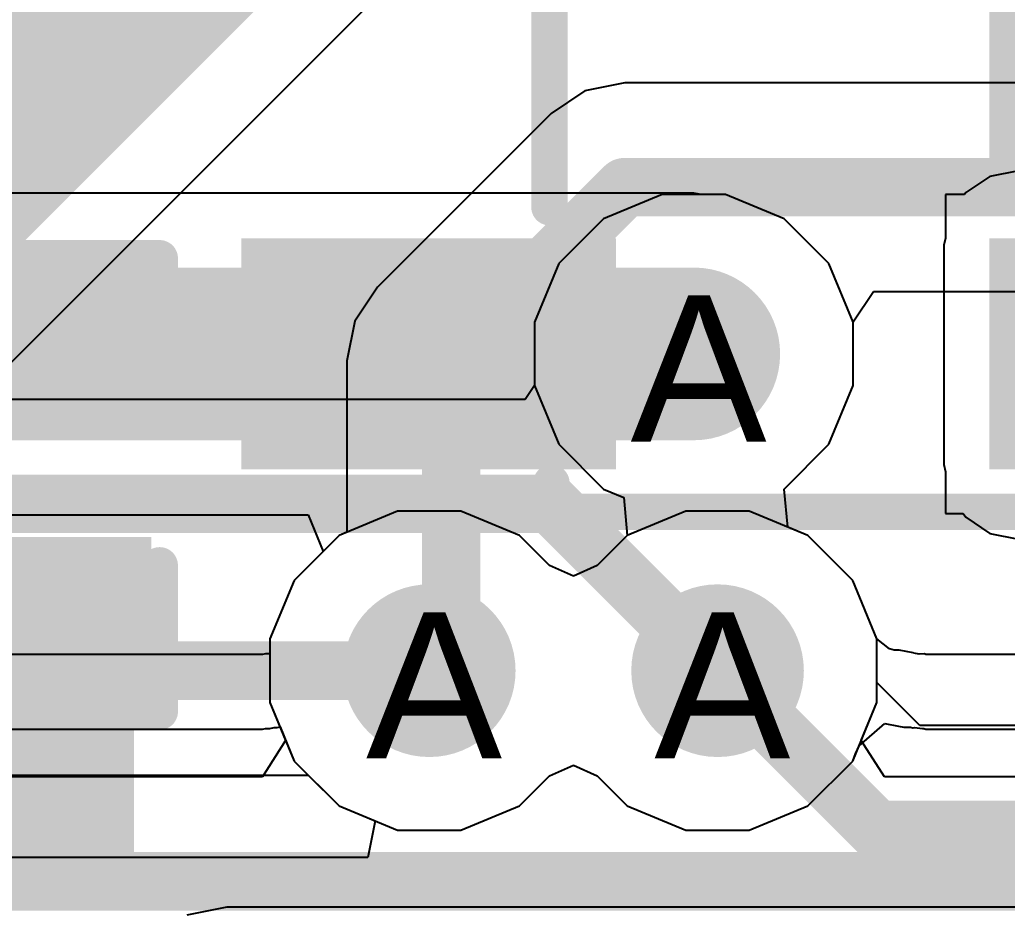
# Model space of a CAD drawing. Header units: inches. Extents: x 0 to 5271, y 0 to 5417.
# Drawn here: x 94.045 to 97.478, y 85.57 to 88.667 of the extents above; entities that cross this region are included whole.
import ezdxf

# ---------------------------------------------------------------- set-up
doc = ezdxf.new("R2010")
doc.units = ezdxf.units.IN
for name, color, linetype in [('Bottom Layer', 5, 'Continuous'), ('Drill Drawing', 1, 'Continuous'), ('L2_GND1', 16, 'Continuous'), ('L3_SIG1', 76, 'Continuous'), ('L4_PWR', 90, 'Continuous'), ('L5_GND2', 156, 'Continuous'), ('L6_SIG2', 130, 'Continuous'), ('L7_GND3', 216, 'Continuous'), ('Top Layer', 1, 'Continuous'), ('Top Overlay', 2, 'Continuous'), ('Top Paste', 8, 'Continuous'), ('Top Solder', 216, 'Continuous'), ('Via Holes', 16, 'Continuous')]:
    doc.layers.add(name, color=color, linetype=linetype)
doc.styles.add('Arial', font='', dxfattribs={"height": 0.2})
doc.styles.get('Arial').set_extended_font_data('Arial')

# ---------------------------------------------------------------- blocks, each defined once
blk = doc.blocks.new('SOT_23_5_270')
at = {"layer": 'Top Layer'}
blk.add_hatch(color=1, dxfattribs=at).paths.add_polyline_path([(0.75, 1.25), (1.85, 1.25), (1.85, 0.65), (0.75, 0.65)])
at = {"layer": 'Top Paste'}
blk.add_hatch(color=8, dxfattribs=at).paths.add_polyline_path([(0.75, 1.25), (1.85, 1.25), (1.85, 0.65), (0.75, 0.65)])
at = {"layer": 'Top Solder'}
for points in [[(-1.9516, 1.3516), (-0.6484, 1.3516), (-0.6484, 0.5484), (-1.9516, 0.5484)], [(0.6484, 1.3516), (1.9516, 1.3516), (1.9516, 0.5484), (0.6484, 0.5484)], [(-1.9516, 0.4016), (-0.6484, 0.4016), (-0.6484, -0.4016), (-1.9516, -0.4016)]]:
    blk.add_hatch(color=216, dxfattribs=at).paths.add_polyline_path(points)
at = {"layer": 'Top Overlay'}
for points in [[(0.8736, 1.4986, 0.127, 0.127, 0), (-0.879, 1.4986, 0.127, 0.127, 0)], [(0.8736, 1.4986, 0.127, 0.127, 0), (0.8736, 1.3986, 0.127, 0.127, 0)], [(0.88, 0.44, 0.127, 0.127, 0), (0.88, -0.418, 0.127, 0.127, 0)]]:
    blk.add_lwpolyline(points, format="xyseb", dxfattribs=at)
for points in [[(0.8418, 1.4986, 0.0635, 0.0635, 1), (0.9053, 1.4986, 0.0635, 0.0635, 1)], [(0.8418, 1.4986, 0.0635, 0.0635, 1), (0.9053, 1.4986, 0.0635, 0.0635, 1)], [(0.8418, 1.3986, 0.0635, 0.0635, 1), (0.9053, 1.3986, 0.0635, 0.0635, 1)], [(0.8482, 0.44, 0.0635, 0.0635, 1), (0.9117, 0.44, 0.0635, 0.0635, 1)]]:
    blk.add_lwpolyline(points, format="xyseb", close=True, dxfattribs=at)
blk = doc.blocks.new('CAP_0402_323')
at = {"layer": 'Top Layer'}
for points in [[(-0.6985, -0.3175), (-0.6985, 0.3175), (-0.2413, 0.3175), (-0.2413, -0.3175)], [(0.2413, -0.3175), (0.2413, 0.3175), (0.6985, 0.3175), (0.6985, -0.3175)]]:
    blk.add_hatch(color=1, dxfattribs=at).paths.add_polyline_path(points)
at = {"layer": 'Top Paste'}
for points in [[(-0.6985, -0.3175), (-0.6985, 0.3175), (-0.2413, 0.3175), (-0.2413, -0.3175)], [(0.2413, -0.3175), (0.2413, 0.3175), (0.6985, 0.3175), (0.6985, -0.3175)]]:
    blk.add_hatch(color=8, dxfattribs=at).paths.add_polyline_path(points)
at = {"layer": 'Top Solder'}
for points in [[(-0.7585, -0.3775), (-0.7585, 0.3775), (-0.1813, 0.3775), (-0.1813, -0.3775)], [(0.1813, -0.3775), (0.1813, 0.3775), (0.7585, 0.3775), (0.7585, -0.3775)]]:
    blk.add_hatch(color=216, dxfattribs=at).paths.add_polyline_path(points)
at = {"layer": 'Top Overlay'}
for points in [[(-0.7874, 0.4064, 0.127, 0.127, 0), (-0.2794, 0.4064, 0.127, 0.127, 0)], [(-0.7874, 0.4064, 0.127, 0.127, 0), (-0.7874, -0.4064, 0.127, 0.127, 0)], [(0.2794, 0.4064, 0.127, 0.127, 0), (0.7874, 0.4064, 0.127, 0.127, 0)], [(0.7874, 0.4064, 0.127, 0.127, 0), (0.7874, -0.4064, 0.127, 0.127, 0)], [(-0.7874, -0.4064, 0.127, 0.127, 0), (-0.2794, -0.4064, 0.127, 0.127, 0)], [(0.2794, -0.4064, 0.127, 0.127, 0), (0.7874, -0.4064, 0.127, 0.127, 0)]]:
    blk.add_lwpolyline(points, format="xyseb", dxfattribs=at)
for points in [[(-0.8192, 0.4064, 0.0635, 0.0635, 1), (-0.7557, 0.4064, 0.0635, 0.0635, 1)], [(-0.8192, 0.4064, 0.0635, 0.0635, 1), (-0.7557, 0.4064, 0.0635, 0.0635, 1)], [(-0.3112, 0.4064, 0.0635, 0.0635, 1), (-0.2477, 0.4064, 0.0635, 0.0635, 1)], [(0.2476, 0.4064, 0.0635, 0.0635, 1), (0.3111, 0.4064, 0.0635, 0.0635, 1)], [(0.7556, 0.4064, 0.0635, 0.0635, 1), (0.8191, 0.4064, 0.0635, 0.0635, 1)], [(0.7556, 0.4064, 0.0635, 0.0635, 1), (0.8191, 0.4064, 0.0635, 0.0635, 1)], [(-0.8192, -0.4064, 0.0635, 0.0635, 1), (-0.7557, -0.4064, 0.0635, 0.0635, 1)], [(-0.8192, -0.4064, 0.0635, 0.0635, 1), (-0.7557, -0.4064, 0.0635, 0.0635, 1)], [(-0.3112, -0.4064, 0.0635, 0.0635, 1), (-0.2477, -0.4064, 0.0635, 0.0635, 1)], [(0.2476, -0.4064, 0.0635, 0.0635, 1), (0.3111, -0.4064, 0.0635, 0.0635, 1)], [(0.7556, -0.4064, 0.0635, 0.0635, 1), (0.8191, -0.4064, 0.0635, 0.0635, 1)], [(0.7556, -0.4064, 0.0635, 0.0635, 1), (0.8191, -0.4064, 0.0635, 0.0635, 1)]]:
    blk.add_lwpolyline(points, format="xyseb", close=True, dxfattribs=at)

msp = doc.modelspace()

# ---------------------------------------------------------------- hatches: boundary and pattern name
at = {"layer": 'Bottom Layer'}
h = msp.add_hatch(color=5, dxfattribs=at)
edge = h.paths.add_edge_path()
edge.add_arc((96.3883, 87.5066), 0.3, 0, 360)
h = msp.add_hatch(color=5, dxfattribs=at)
edge = h.paths.add_edge_path()
edge.add_arc((95.4686, 86.406), 0.3, 0, 360)
h = msp.add_hatch(color=5, dxfattribs=at)
edge = h.paths.add_edge_path()
edge.add_arc((96.4708, 86.406), 0.3, 0, 360)
at = {"layer": 'L2_GND1'}
h = msp.add_hatch(color=16, dxfattribs=at)
edge = h.paths.add_edge_path()
edge.add_arc((96.3883, 87.5066), 0.3, 0, 360)
h = msp.add_hatch(color=16, dxfattribs=at)
edge = h.paths.add_edge_path()
edge.add_arc((95.4686, 86.406), 0.3, 0, 360)
h = msp.add_hatch(color=16, dxfattribs=at)
edge = h.paths.add_edge_path()
edge.add_arc((96.4708, 86.406), 0.3, 0, 360)
at = {"layer": 'L3_SIG1'}
h = msp.add_hatch(color=76, dxfattribs=at)
edge = h.paths.add_edge_path()
edge.add_arc((96.3883, 87.5066), 0.3, 0, 360)
h = msp.add_hatch(color=76, dxfattribs=at)
edge = h.paths.add_edge_path()
edge.add_arc((95.4686, 86.406), 0.3, 0, 360)
h = msp.add_hatch(color=76, dxfattribs=at)
edge = h.paths.add_edge_path()
edge.add_arc((96.4708, 86.406), 0.3, 0, 360)
at = {"layer": 'L4_PWR'}
h = msp.add_hatch(color=90, dxfattribs=at)
edge = h.paths.add_edge_path()
edge.add_arc((96.3883, 87.5066), 0.3, 0, 360)
h = msp.add_hatch(color=90, dxfattribs=at)
edge = h.paths.add_edge_path()
edge.add_arc((95.4686, 86.406), 0.3, 0, 360)
h = msp.add_hatch(color=90, dxfattribs=at)
edge = h.paths.add_edge_path()
edge.add_arc((96.4708, 86.406), 0.3, 0, 360)
at = {"layer": 'L5_GND2'}
h = msp.add_hatch(color=156, dxfattribs=at)
edge = h.paths.add_edge_path()
edge.add_arc((96.3883, 87.5066), 0.3, 0, 360)
h = msp.add_hatch(color=156, dxfattribs=at)
edge = h.paths.add_edge_path()
edge.add_arc((95.4686, 86.406), 0.3, 0, 360)
h = msp.add_hatch(color=156, dxfattribs=at)
edge = h.paths.add_edge_path()
edge.add_arc((96.4708, 86.406), 0.3, 0, 360)
at = {"layer": 'L6_SIG2'}
h = msp.add_hatch(color=130, dxfattribs=at)
edge = h.paths.add_edge_path()
edge.add_arc((96.3883, 87.5066), 0.3, 0, 360)
h = msp.add_hatch(color=130, dxfattribs=at)
edge = h.paths.add_edge_path()
edge.add_arc((95.4686, 86.406), 0.3, 0, 360)
h = msp.add_hatch(color=130, dxfattribs=at)
edge = h.paths.add_edge_path()
edge.add_arc((96.4708, 86.406), 0.3, 0, 360)
at = {"layer": 'L7_GND3'}
h = msp.add_hatch(color=216, dxfattribs=at)
edge = h.paths.add_edge_path()
edge.add_arc((96.3883, 87.5066), 0.3, 0, 360)
h = msp.add_hatch(color=216, dxfattribs=at)
edge = h.paths.add_edge_path()
edge.add_arc((95.4686, 86.406), 0.3, 0, 360)
h = msp.add_hatch(color=216, dxfattribs=at)
edge = h.paths.add_edge_path()
edge.add_arc((96.4708, 86.406), 0.3, 0, 360)
at = {"layer": 'Top Layer'}
for points in [[(93.7567, 87.2066), (96.3883, 87.2066), (96.3883, 87.8066), (93.7567, 87.8066)], [(94.4425, 86.8352), (90.6757, 86.8352), (90.6757, 85.598), (94.4425, 85.598)]]:
    msp.add_hatch(color=1, dxfattribs=at).paths.add_polyline_path(points)
h = msp.add_hatch(color=1, dxfattribs=at)
edge = h.paths.add_edge_path()
edge.add_arc((96.3883, 87.5066), 0.3, 0, 360)
h = msp.add_hatch(color=1, dxfattribs=at)
edge = h.paths.add_edge_path()
edge.add_arc((95.4686, 86.406), 0.3, 0, 360)
h = msp.add_hatch(color=1, dxfattribs=at)
edge = h.paths.add_edge_path()
edge.add_arc((96.4708, 86.406), 0.3, 0, 360)
at = {"layer": 'Via Holes'}
h = msp.add_hatch(color=7, dxfattribs=at)
edge = h.paths.add_edge_path()
edge.add_arc((96.3883, 87.5066), 0.15, 0, 360)
h = msp.add_hatch(color=7, dxfattribs=at)
edge = h.paths.add_edge_path()
edge.add_arc((95.4686, 86.406), 0.15, 0, 360)
h = msp.add_hatch(color=7, dxfattribs=at)
edge = h.paths.add_edge_path()
edge.add_arc((96.4708, 86.406), 0.15, 0, 360)

# ---------------------------------------------------------------- linework, layer by layer
at = {"layer": 'Bottom Layer'}
for p, q in [((96.2781, 88.0606), (96.0745, 87.9762)), ((96.4985, 88.0606), (96.2781, 88.0606)), ((96.7021, 87.9762), (96.4985, 88.0606)), ((96.0745, 87.9762), (95.9187, 87.8204)), ((96.858, 87.8204), (96.7021, 87.9762)), ((95.9187, 87.8204), (95.8343, 87.6168)), ((96.9423, 87.6168), (96.858, 87.8204)), ((95.8343, 87.6168), (95.8343, 87.3964)), ((96.9423, 87.3964), (96.9423, 87.6168)), ((95.8343, 87.3964), (95.802, 87.348)), ((96.858, 87.1927), (96.9423, 87.3964)), ((95.802, 87.348), (93.903, 87.348)), ((96.7021, 87.0369), (96.858, 87.1927)), ((96.7147, 86.9046), (96.7021, 87.0369)), ((96.7846, 86.8757), (96.7147, 86.9046)), ((96.9405, 86.7198), (96.7846, 86.8757)), ((97.0248, 86.5162), (96.9405, 86.7198)), ((97.0248, 86.2958), (97.0248, 86.5162)), ((96.9405, 86.0922), (97.0248, 86.2958)), ((95.8868, 86.0407), (95.9697, 86.078)), ((95.9697, 86.078), (96.0527, 86.0407)), ((96.7846, 85.9363), (96.9405, 86.0922)), ((91.8309, 86.0434), (95.0477, 86.0434)), ((95.0477, 86.0434), (95.1548, 85.9363)), ((95.7825, 85.9363), (95.8868, 86.0407)), ((96.0527, 86.0407), (96.157, 85.9363)), ((95.1548, 85.9363), (95.3584, 85.852)), ((95.5788, 85.852), (95.7825, 85.9363)), ((96.157, 85.9363), (96.3606, 85.852)), ((96.581, 85.852), (96.7846, 85.9363)), ((95.3584, 85.852), (95.5788, 85.852)), ((96.3606, 85.852), (96.581, 85.852))]:
    msp.add_line(p, q, dxfattribs=at)
for points in [[(91.7931, 86.9854, 0.2032, 0.2032, 0), (95.8914, 86.9854, 0.2032, 0.2032, 0)], [(95.8914, 86.9854, 0.2032, 0.2032, 0), (96.4708, 86.406, 0.2032, 0.2032, 0)], [(91.6807, 86.406, 0.2032, 0.2032, 0), (95.4686, 86.406, 0.2032, 0.2032, 0)]]:
    msp.add_lwpolyline(points, format="xyseb", dxfattribs=at)
for points in [[(95.8406, 86.9854, 0.1016, 0.1016, 1), (95.9422, 86.9854, 0.1016, 0.1016, 1)], [(95.8406, 86.9854, 0.1016, 0.1016, 1), (95.9422, 86.9854, 0.1016, 0.1016, 1)], [(95.4178, 86.406, 0.1016, 0.1016, 1), (95.5194, 86.406, 0.1016, 0.1016, 1)], [(96.42, 86.406, 0.1016, 0.1016, 1), (96.5216, 86.406, 0.1016, 0.1016, 1)]]:
    msp.add_lwpolyline(points, format="xyseb", close=True, dxfattribs=at)
at = {"layer": 'L2_GND1'}
for p, q in [((96.2781, 88.0606), (96.0745, 87.9762)), ((96.4985, 88.0606), (96.2781, 88.0606)), ((96.7021, 87.9762), (96.4985, 88.0606)), ((96.0745, 87.9762), (95.9187, 87.8204)), ((96.858, 87.8204), (96.7021, 87.9762)), ((95.9187, 87.8204), (95.8343, 87.6168)), ((96.9423, 87.6168), (96.858, 87.8204)), ((95.8343, 87.6168), (95.8343, 87.3964)), ((96.9423, 87.3964), (96.9423, 87.6168)), ((95.8343, 87.3964), (95.9187, 87.1927)), ((96.858, 87.1927), (96.9423, 87.3964)), ((95.9187, 87.1927), (96.0745, 87.0369)), ((96.7021, 87.0369), (96.858, 87.1927)), ((96.0745, 87.0369), (96.1445, 87.0079)), ((96.7147, 86.9046), (96.7021, 87.0369)), ((96.1445, 87.0079), (96.157, 86.8757)), ((95.3584, 86.96), (95.1548, 86.8757)), ((95.5788, 86.96), (95.3584, 86.96)), ((95.7825, 86.8757), (95.5788, 86.96)), ((96.7846, 86.8757), (96.7147, 86.9046)), ((95.1548, 86.8757), (94.999, 86.7198)), ((95.8868, 86.7713), (95.7825, 86.8757)), ((96.157, 86.8757), (96.0527, 86.7713)), ((96.9405, 86.7198), (96.7846, 86.8757)), ((95.9697, 86.734), (95.8868, 86.7713)), ((96.0527, 86.7713), (95.9697, 86.734)), ((94.999, 86.7198), (94.9146, 86.5162)), ((97.0248, 86.5162), (96.9405, 86.7198)), ((94.9146, 86.5162), (94.9146, 86.2958)), ((97.0248, 86.2958), (97.0248, 86.5162)), ((94.9146, 86.2958), (94.9693, 86.1638)), ((96.9701, 86.1638), (97.0248, 86.2958)), ((94.9693, 86.1638), (94.8885, 86.0368)), ((97.051, 86.0368), (96.9701, 86.1638)), ((94.8885, 86.0368), (58.4674, 86.0368)), ((115.9687, 86.0368), (97.051, 86.0368))]:
    msp.add_line(p, q, dxfattribs=at)
msp.add_lwpolyline([(56.9353, 85.6742, 0.2032, 0.2032, 0), (116.9718, 85.6742, 0.2032, 0.2032, 0)], format="xyseb", dxfattribs=at)
at = {"layer": 'L3_SIG1'}
for p, q in [((93.6909, 87.1528), (95.7704, 89.2323)), ((96.2781, 88.0606), (96.0745, 87.9762)), ((96.4985, 88.0606), (96.2781, 88.0606)), ((96.7021, 87.9762), (96.4985, 88.0606)), ((96.0745, 87.9762), (95.9187, 87.8204)), ((96.858, 87.8204), (96.7021, 87.9762)), ((95.9187, 87.8204), (95.8343, 87.6168)), ((96.9423, 87.6168), (96.858, 87.8204)), ((95.8343, 87.6168), (95.8343, 87.3964)), ((96.9423, 87.3964), (96.9423, 87.6168)), ((95.8343, 87.3964), (95.9187, 87.1927)), ((96.858, 87.1927), (96.9423, 87.3964)), ((95.9187, 87.1927), (96.0745, 87.0369)), ((96.7021, 87.0369), (96.858, 87.1927)), ((96.0745, 87.0369), (96.1445, 87.0079)), ((96.7147, 86.9046), (96.7021, 87.0369)), ((96.1445, 87.0079), (96.157, 86.8757)), ((95.3584, 86.96), (95.1548, 86.8757)), ((95.5788, 86.96), (95.3584, 86.96)), ((95.7825, 86.8757), (95.5788, 86.96)), ((96.7846, 86.8757), (96.7147, 86.9046)), ((95.1548, 86.8757), (94.999, 86.7198)), ((95.8868, 86.7713), (95.7825, 86.8757)), ((96.157, 86.8757), (96.0527, 86.7713)), ((96.9405, 86.7198), (96.7846, 86.8757)), ((95.9697, 86.734), (95.8868, 86.7713)), ((96.0527, 86.7713), (95.9697, 86.734)), ((94.999, 86.7198), (94.9146, 86.5162)), ((97.0248, 86.5162), (96.9405, 86.7198)), ((94.9146, 86.5162), (94.9146, 86.2958)), ((97.0248, 86.2958), (97.0248, 86.5162)), ((94.9146, 86.2958), (94.999, 86.0922)), ((96.9405, 86.0922), (97.0248, 86.2958)), ((94.999, 86.0922), (95.1548, 85.9363)), ((95.8868, 86.0407), (95.9697, 86.078)), ((95.9697, 86.078), (96.0527, 86.0407)), ((96.7846, 85.9363), (96.9405, 86.0922)), ((95.7825, 85.9363), (95.8868, 86.0407)), ((96.0527, 86.0407), (96.157, 85.9363)), ((95.1548, 85.9363), (95.3584, 85.852)), ((95.5788, 85.852), (95.7825, 85.9363)), ((96.157, 85.9363), (96.3606, 85.852)), ((96.581, 85.852), (96.7846, 85.9363)), ((95.3584, 85.852), (95.5788, 85.852)), ((96.3606, 85.852), (96.581, 85.852))]:
    msp.add_line(p, q, dxfattribs=at)
msp.add_lwpolyline([(93.2789, 87.5648, 0.635, 0.635, 0), (96.48, 90.7659, 0.635, 0.635, 0)], format="xyseb", dxfattribs=at)
at = {"layer": 'L4_PWR'}
for p, q in [((95.3584, 86.96), (95.1548, 86.8757)), ((95.5788, 86.96), (95.3584, 86.96)), ((95.7825, 86.8757), (95.5788, 86.96)), ((96.3606, 86.96), (96.157, 86.8757)), ((96.581, 86.96), (96.3606, 86.96)), ((96.7846, 86.8757), (96.581, 86.96)), ((95.1548, 86.8757), (94.999, 86.7198)), ((95.8868, 86.7713), (95.7825, 86.8757)), ((96.157, 86.8757), (96.0527, 86.7713)), ((96.9405, 86.7198), (96.7846, 86.8757)), ((95.9697, 86.734), (95.8868, 86.7713)), ((96.0527, 86.7713), (95.9697, 86.734)), ((94.999, 86.7198), (94.9146, 86.5162)), ((97.0248, 86.5162), (96.9405, 86.7198)), ((94.9146, 86.5162), (94.9146, 86.4644)), ((97.0686, 86.4816), (97.0248, 86.5162)), ((97.0852, 86.4771), (97.0686, 86.4816)), ((97.1024, 86.4771), (97.0852, 86.4771)), ((97.1507, 86.4675), (97.1024, 86.4771)), ((94.8788, 86.4624), (84.938, 86.4624)), ((94.8891, 86.4624), (94.8788, 86.4624)), ((94.8788, 86.4624), (94.8788, 86.4624)), ((94.8995, 86.4644), (94.8891, 86.4624)), ((94.9146, 86.4644), (94.8995, 86.4644)), ((97.152, 86.467), (97.1507, 86.4675)), ((97.1534, 86.467), (97.152, 86.467)), ((97.1711, 86.4632), (97.1534, 86.467)), ((97.1902, 86.4642), (97.1711, 86.4632)), ((97.1952, 86.4624), (97.1902, 86.4642)), ((99.3538, 86.4624), (97.1952, 86.4624)), ((79.5254, 86.2034), (94.8788, 86.2034)), ((94.8788, 86.2034), (94.8788, 86.2034)), ((94.8788, 86.2034), (94.8891, 86.2034)), ((94.8891, 86.2034), (94.8995, 86.2055)), ((94.8995, 86.2055), (94.9146, 86.2055)), ((94.9146, 86.2055), (94.9293, 86.2084)), ((94.9293, 86.2084), (94.9397, 86.2084)), ((94.9397, 86.2084), (94.95, 86.2104)), ((94.95, 86.2104), (94.95, 86.2104)), ((94.95, 86.2104), (94.999, 86.0922)), ((96.9635, 86.1455), (97.0519, 86.2231)), ((97.0519, 86.2231), (97.1002, 86.2135)), ((97.1002, 86.2135), (97.1179, 86.2098)), ((97.1179, 86.2098), (97.142, 86.2095)), ((97.142, 86.2095), (97.1491, 86.208)), ((97.1491, 86.208), (97.1505, 86.208)), ((97.1505, 86.208), (97.1513, 86.2082)), ((97.1513, 86.2082), (97.1521, 86.208)), ((97.1521, 86.208), (97.1557, 86.2087)), ((97.1557, 86.2087), (97.1837, 86.2046)), ((97.1837, 86.2046), (97.1882, 86.2048)), ((97.1882, 86.2048), (97.1952, 86.2034)), ((97.1952, 86.2034), (101.5079, 86.2034)), ((96.9508, 86.1171), (96.9635, 86.1455)), ((96.9405, 86.0922), (96.9508, 86.1171)), ((94.999, 86.0922), (95.1548, 85.9363)), ((95.8868, 86.0407), (95.9697, 86.078)), ((95.9697, 86.078), (96.0527, 86.0407)), ((96.7846, 85.9363), (96.9405, 86.0922)), ((95.7825, 85.9363), (95.8868, 86.0407)), ((96.0527, 86.0407), (96.157, 85.9363)), ((95.1548, 85.9363), (95.3584, 85.852)), ((95.5788, 85.852), (95.7825, 85.9363)), ((96.157, 85.9363), (96.3606, 85.852)), ((96.581, 85.852), (96.7846, 85.9363)), ((95.3584, 85.852), (95.5788, 85.852)), ((96.3606, 85.852), (96.581, 85.852))]:
    msp.add_line(p, q, dxfattribs=at)
at = {"layer": 'L5_GND2'}
for p, q in [((96.2781, 88.0606), (96.0745, 87.9762)), ((96.4985, 88.0606), (96.2781, 88.0606)), ((96.7021, 87.9762), (96.4985, 88.0606)), ((96.0745, 87.9762), (95.9187, 87.8204)), ((96.858, 87.8204), (96.7021, 87.9762)), ((95.9187, 87.8204), (95.8343, 87.6168)), ((96.9423, 87.6168), (96.858, 87.8204)), ((95.8343, 87.6168), (95.8343, 87.3964)), ((96.9423, 87.3964), (96.9423, 87.6168)), ((95.8343, 87.3964), (95.9187, 87.1927)), ((96.858, 87.1927), (96.9423, 87.3964)), ((95.9187, 87.1927), (96.0745, 87.0369)), ((96.7021, 87.0369), (96.858, 87.1927)), ((96.0745, 87.0369), (96.1445, 87.0079)), ((96.7147, 86.9046), (96.7021, 87.0369)), ((96.1445, 87.0079), (96.157, 86.8757)), ((95.3584, 86.96), (95.1548, 86.8757)), ((95.5788, 86.96), (95.3584, 86.96)), ((95.7825, 86.8757), (95.5788, 86.96)), ((96.7846, 86.8757), (96.7147, 86.9046)), ((95.1548, 86.8757), (94.999, 86.7198)), ((95.8868, 86.7713), (95.7825, 86.8757)), ((96.157, 86.8757), (96.0527, 86.7713)), ((96.9405, 86.7198), (96.7846, 86.8757)), ((95.9697, 86.734), (95.8868, 86.7713)), ((96.0527, 86.7713), (95.9697, 86.734)), ((94.999, 86.7198), (94.9146, 86.5162)), ((97.0248, 86.5162), (96.9405, 86.7198)), ((94.9146, 86.5162), (94.9146, 86.2958)), ((97.0248, 86.2958), (97.0248, 86.5162)), ((94.9146, 86.2958), (94.999, 86.0922)), ((96.9405, 86.0922), (97.0248, 86.2958)), ((94.999, 86.0922), (95.1548, 85.9363)), ((95.8868, 86.0407), (95.9697, 86.078)), ((95.9697, 86.078), (96.0527, 86.0407)), ((96.7846, 85.9363), (96.9405, 86.0922)), ((95.7825, 85.9363), (95.8868, 86.0407)), ((96.0527, 86.0407), (96.157, 85.9363)), ((95.1548, 85.9363), (95.3584, 85.852)), ((95.5788, 85.852), (95.7825, 85.9363)), ((96.157, 85.9363), (96.3606, 85.852)), ((96.581, 85.852), (96.7846, 85.9363)), ((95.3584, 85.852), (95.5788, 85.852)), ((96.3606, 85.852), (96.581, 85.852))]:
    msp.add_line(p, q, dxfattribs=at)
at = {"layer": 'L6_SIG2'}
for p, q in [((96.1483, 88.4485), (96.0096, 88.4209)), ((106.8336, 88.4485), (96.1483, 88.4485)), ((96.0096, 88.4209), (95.892, 88.3423)), ((95.8919, 88.3423), (95.2882, 87.7386)), ((95.892, 88.3423), (95.8919, 88.3423)), ((95.2882, 87.7386), (95.2096, 87.6209)), ((96.9419, 87.6178), (97.0125, 87.7234)), ((97.0125, 87.7234), (101.1159, 87.7234)), ((95.2096, 87.6209), (95.182, 87.4822)), ((96.9423, 87.6168), (96.9419, 87.6178)), ((96.9423, 87.3964), (96.9423, 87.6168)), ((95.182, 87.4822), (95.182, 87.4822)), ((95.182, 87.4822), (95.182, 86.8869)), ((96.858, 87.1927), (96.9423, 87.3964)), ((96.7021, 87.0369), (96.858, 87.1927)), ((96.7147, 86.9046), (96.7021, 87.0369)), ((95.182, 86.8869), (95.1548, 86.8757)), ((96.7846, 86.8757), (96.7147, 86.9046)), ((95.1548, 86.8757), (94.999, 86.7198)), ((96.9405, 86.7198), (96.7846, 86.8757)), ((94.999, 86.7198), (94.9146, 86.5162)), ((97.0248, 86.5162), (96.9405, 86.7198)), ((94.9146, 86.5162), (94.9146, 86.2958)), ((97.0248, 86.3647), (97.0248, 86.5162)), ((97.174, 86.2155), (97.0248, 86.3647)), ((94.9146, 86.2958), (94.999, 86.0922)), ((107.4056, 86.2155), (97.174, 86.2155)), ((94.999, 86.0922), (95.1548, 85.9363)), ((95.1548, 85.9363), (95.2803, 85.8844)), ((95.2803, 85.8844), (95.255, 85.7574)), ((95.255, 85.7574), (60.8287, 85.7574))]:
    msp.add_line(p, q, dxfattribs=at)
for points in [[(95.5446, 87.4822, 0.2032, 0.2032, 0), (96.1483, 88.086, 0.2032, 0.2032, 0)], [(96.1483, 88.086, 0.2032, 0.2032, 0), (106.8336, 88.086, 0.2032, 0.2032, 0)], [(95.5446, 86.4819, 0.2032, 0.2032, 0), (95.5446, 87.4822, 0.2032, 0.2032, 0)], [(95.4686, 86.406, 0.2032, 0.2032, 0), (95.5446, 86.4819, 0.2032, 0.2032, 0)], [(96.4708, 86.406, 0.2032, 0.2032, 0), (97.0239, 85.853, 0.2032, 0.2032, 0)], [(97.0239, 85.853, 0.2032, 0.2032, 0), (115.9958, 85.853, 0.2032, 0.2032, 0)]]:
    msp.add_lwpolyline(points, format="xyseb", dxfattribs=at)
for points in [[(96.0975, 88.086, 0.1016, 0.1016, 1), (96.1991, 88.086, 0.1016, 0.1016, 1)], [(96.0975, 88.086, 0.1016, 0.1016, 1), (96.1991, 88.086, 0.1016, 0.1016, 1)], [(95.4938, 87.4822, 0.1016, 0.1016, 1), (95.5954, 87.4822, 0.1016, 0.1016, 1)], [(95.4938, 87.4822, 0.1016, 0.1016, 1), (95.5954, 87.4822, 0.1016, 0.1016, 1)], [(95.4938, 86.4819, 0.1016, 0.1016, 1), (95.5954, 86.4819, 0.1016, 0.1016, 1)], [(95.4938, 86.4819, 0.1016, 0.1016, 1), (95.5954, 86.4819, 0.1016, 0.1016, 1)], [(95.4178, 86.406, 0.1016, 0.1016, 1), (95.5194, 86.406, 0.1016, 0.1016, 1)], [(96.42, 86.406, 0.1016, 0.1016, 1), (96.5216, 86.406, 0.1016, 0.1016, 1)], [(96.9731, 85.853, 0.1016, 0.1016, 1), (97.0747, 85.853, 0.1016, 0.1016, 1)], [(96.9731, 85.853, 0.1016, 0.1016, 1), (97.0747, 85.853, 0.1016, 0.1016, 1)]]:
    msp.add_lwpolyline(points, format="xyseb", close=True, dxfattribs=at)
at = {"layer": 'L7_GND3'}
for p, q in [((96.2781, 88.0606), (96.0745, 87.9762)), ((96.4985, 88.0606), (96.2781, 88.0606)), ((96.7021, 87.9762), (96.4985, 88.0606)), ((96.0745, 87.9762), (95.9187, 87.8204)), ((96.858, 87.8204), (96.7021, 87.9762)), ((95.9187, 87.8204), (95.8343, 87.6168)), ((96.9423, 87.6168), (96.858, 87.8204)), ((95.8343, 87.6168), (95.8343, 87.3964)), ((96.9423, 87.3964), (96.9423, 87.6168)), ((95.8343, 87.3964), (95.9187, 87.1927)), ((96.858, 87.1927), (96.9423, 87.3964)), ((95.9187, 87.1927), (96.0745, 87.0369)), ((96.7021, 87.0369), (96.858, 87.1927)), ((96.0745, 87.0369), (96.1445, 87.0079)), ((96.7147, 86.9046), (96.7021, 87.0369)), ((96.1445, 87.0079), (96.157, 86.8757)), ((95.3584, 86.96), (95.1548, 86.8757)), ((95.5788, 86.96), (95.3584, 86.96)), ((95.7825, 86.8757), (95.5788, 86.96)), ((96.7846, 86.8757), (96.7147, 86.9046)), ((95.1548, 86.8757), (94.999, 86.7198)), ((95.8868, 86.7713), (95.7825, 86.8757)), ((96.157, 86.8757), (96.0527, 86.7713)), ((96.9405, 86.7198), (96.7846, 86.8757)), ((95.9697, 86.734), (95.8868, 86.7713)), ((96.0527, 86.7713), (95.9697, 86.734)), ((94.999, 86.7198), (94.9146, 86.5162)), ((97.0248, 86.5162), (96.9405, 86.7198)), ((94.9146, 86.5162), (94.9146, 86.2958)), ((97.0248, 86.2958), (97.0248, 86.5162)), ((94.9146, 86.2958), (94.999, 86.0922)), ((96.9405, 86.0922), (97.0248, 86.2958)), ((94.999, 86.0922), (95.1548, 85.9363)), ((95.8868, 86.0407), (95.9697, 86.078)), ((95.9697, 86.078), (96.0527, 86.0407)), ((96.7846, 85.9363), (96.9405, 86.0922)), ((95.7825, 85.9363), (95.8868, 86.0407)), ((96.0527, 86.0407), (96.157, 85.9363)), ((95.1548, 85.9363), (95.3584, 85.852)), ((95.5788, 85.852), (95.7825, 85.9363)), ((96.157, 85.9363), (96.3606, 85.852)), ((96.581, 85.852), (96.7846, 85.9363)), ((95.3584, 85.852), (95.5788, 85.852)), ((96.3606, 85.852), (96.581, 85.852))]:
    msp.add_line(p, q, dxfattribs=at)
at = {"layer": 'Top Layer'}
for p, q in [((97.4175, 88.1233), (97.3335, 88.0671)), ((97.5166, 88.143), (97.4175, 88.1233)), ((96.3883, 88.0656), (93.7578, 88.0656)), ((96.4135, 88.0606), (96.3883, 88.0656)), ((96.4985, 88.0606), (96.4135, 88.0606)), ((96.7021, 87.9762), (96.4985, 88.0606)), ((97.3291, 88.0606), (97.2626, 88.0606)), ((97.2626, 88.0606), (97.2626, 87.9091)), ((97.3335, 88.0671), (97.3291, 88.0606)), ((96.858, 87.8204), (96.7021, 87.9762)), ((97.2626, 87.9091), (97.2576, 87.884)), ((97.2576, 87.884), (97.2576, 87.122)), ((96.9423, 87.6168), (96.858, 87.8204)), ((96.9423, 87.3964), (96.9423, 87.6168)), ((96.858, 87.1927), (96.9423, 87.3964)), ((96.7021, 87.0369), (96.858, 87.1927)), ((97.2576, 87.122), (97.2626, 87.0969)), ((97.2626, 87.0969), (97.2626, 86.9526)), ((96.7147, 86.9046), (96.7021, 87.0369)), ((93.7626, 86.9476), (95.0472, 86.9476)), ((95.0472, 86.9476), (95.0998, 86.8206)), ((97.2626, 86.9526), (97.3243, 86.9526)), ((97.3243, 86.9526), (97.3335, 86.9389)), ((97.3335, 86.9389), (97.4175, 86.8827)), ((96.7846, 86.8757), (96.7147, 86.9046)), ((96.9405, 86.7198), (96.7846, 86.8757)), ((97.4175, 86.8827), (97.5166, 86.863)), ((95.0998, 86.8206), (94.999, 86.7198)), ((94.999, 86.7198), (94.9146, 86.5162)), ((97.0248, 86.5162), (96.9405, 86.7198)), ((94.9146, 86.5162), (94.9146, 86.2958)), ((97.0248, 86.2958), (97.0248, 86.5162)), ((94.9146, 86.2958), (94.999, 86.0922)), ((96.9405, 86.0922), (97.0248, 86.2958)), ((94.999, 86.0922), (95.1548, 85.9363)), ((95.8868, 86.0407), (95.9697, 86.078)), ((95.9697, 86.078), (96.0527, 86.0407)), ((96.7846, 85.9363), (96.9405, 86.0922)), ((95.7825, 85.9363), (95.8868, 86.0407)), ((96.0527, 86.0407), (96.157, 85.9363)), ((95.1548, 85.9363), (95.3584, 85.852)), ((95.5788, 85.852), (95.7825, 85.9363)), ((96.157, 85.9363), (96.3606, 85.852)), ((96.581, 85.852), (96.7846, 85.9363)), ((95.3584, 85.852), (95.5788, 85.852)), ((96.3606, 85.852), (96.581, 85.852)), ((94.7652, 85.5847), (94.6264, 85.5571)), ((102.1549, 85.5847), (94.7652, 85.5847)), ((94.7652, 85.5847), (94.7652, 85.5847))]:
    msp.add_line(p, q, dxfattribs=at)

# ---------------------------------------------------------------- block references
for name, p, rotation in [('SOT_23_5_270', (96.7666, 88.4566), 180), ('CAP_0402_323', (94.125, 87.0512), 90)]:
    msp.add_blockref(name, p, dxfattribs=dict(rotation=rotation))

# ---------------------------------------------------------------- texts
at = {"layer": 'Drill Drawing', "style": 'Arial'}
for p in [(96.1682, 87.2018), (95.2486, 86.1013), (96.2507, 86.1013)]:
    msp.add_text('A', height=0.508, dxfattribs=at).set_placement(p)

doc.saveas('drawing.dxf')
